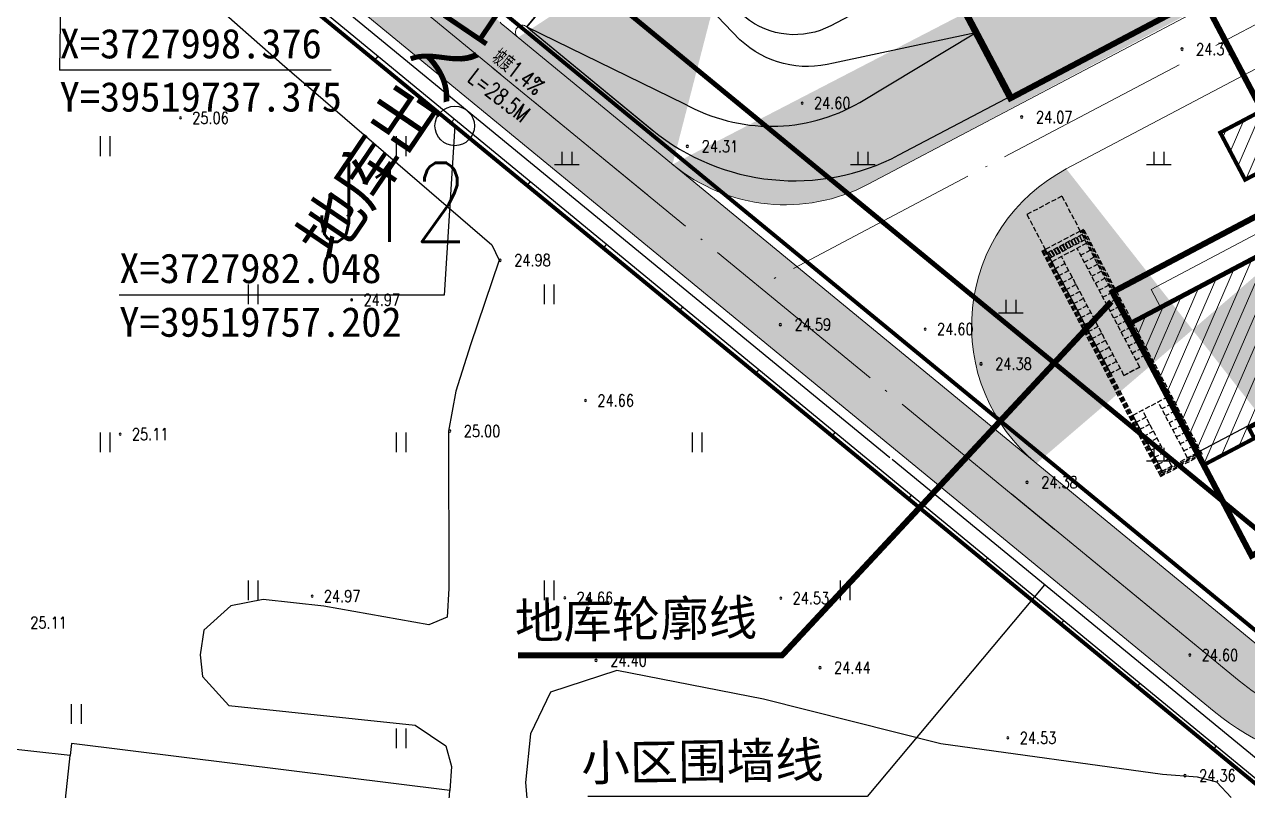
# Model space of a CAD drawing. Extents: x 39519617 to 39520126, y 3727912 to 3728254.
# Drawn here: x 39519735.4 to 39519797.4, y 3727948.4 to 3727987.2 of the extents above; entities that cross this region are included whole.
import ezdxf
from ezdxf.enums import TextEntityAlignment as Align
from ezdxf.xclip import XClip

# ---------------------------------------------------------------- set-up
doc = ezdxf.new("R2010")
doc.units = 0
doc.header["$LTSCALE"] = 1000
doc.header["$MEASUREMENT"] = 0
doc.header["$XCLIPFRAME"] = 2
for name, pattern in [('__DASH', [0.35, 0.25, -0.1]), ('ACAD_ISO04W100', [30, 24, -3, 0, -3]), ('ACAD_ISO08W100', [36, 24, -3, 6, -3]), ('DASH', [0.35, 0.25, -0.1]), ('DASHED', [0.75, 0.5, -0.25]), ('DOTE', [2.4200000000000004, 2, -0.2, 0.02, -0.2])]:
    doc.linetypes.add(name, pattern=pattern)
for name, color, linetype, lineweight in [('0-围墙', 144, 'ACAD_ISO08W100', 70), ('0-消防道路', 1, 'DASH', 20), ('302道路', 5, 'Continuous', 0), ('主体定位轮廓', 226, 'Continuous', 18), ('平面-栏杆', 163, 'Continuous', 15), ('平面-看线', 148, 'Continuous', 15)]:
    doc.layers.add(name, color=color, linetype=linetype, lineweight=lineweight)
for name, color, linetype in [('ASSIST', 7, 'Continuous'), ('DIM_COOR', 3, 'Continuous'), ('DIM_SYMB', 3, 'Continuous'), ('DOTE', 14, 'Continuous'), ('HS-A-停车位（标准）', 9, 'Continuous'), ('HS-A-地库轮廓', 5, 'Continuous'), ('PUB_TEXT', 7, 'Continuous'), ('RD-中线', 14, 'Continuous'), ('RD-侧石线', 5, 'Continuous'), ('RD-红线', 7, 'Continuous'), ('RD-绿线', 3, 'Continuous'), ('STAIR', 3, 'Continuous'), ('temp', 6, 'Continuous'), ('周边道路', 7, 'Continuous'), ('图则-建筑退让线', 1, 'DASHED'), ('环境-TEXT', 33, 'Continuous'), ('金属', 26, 'Continuous')]:
    doc.layers.add(name, color=color, linetype=linetype)
doc.styles.add('-黑体', font='', dxfattribs={"width": 0.8})
doc.styles.add('_TCH_DIM', font='SIMPLEX', dxfattribs={"bigfont": 'GBCBIG'})
doc.styles.add('HZ', font='rs.shx', dxfattribs={"width": 0.8, "bigfont": 'hztxt.shx'})
doc.styles.add('黑体', font='')
doc.styles.get('-黑体').set_extended_font_data('SimHei')
doc.styles.get('黑体').set_extended_font_data('SimHei')
doc.linetypes.add('10421', pattern='A,2,[150,AAA.SHX,S=0.5,R=0,X=0,Y=0.5],1e-11', length=2.00000000001)
doc.linetypes.add('444', pattern='A,4.5,[145,AAA.SHX,S=1,R=0,X=0,Y=1],4.5,-0.5,[146,AAA.SHX,S=1,R=0,X=0,Y=0],-0.5', length=10)
doc.linetypes.add('FENCELINE2', pattern='A,6.35,-2.54,[132,ltypeshp.shx,S=2.54,R=0,X=-2.54,Y=0],-2.54,25.4', length=36.83)

# ---------------------------------------------------------------- blocks, each defined once
blk = doc.blocks.new('wertjtjyjkyjhk')
at = {"layer": 'DIM_COOR', "color": 3}
for p, q in [((-82.88128596544266, 94.2644423530437), (-83.07330091297626, 80.75908429920673)), ((-69.31102002412081, 80.75908429920673), (-83.07330091297626, 80.75908429920673)), ((-63.05434995889664, 77.936457043048), (-63.59073473513126, 69.36854385538027)), ((-63.59073473513126, 69.36854385538027), (-80.04896258562803, 69.36854385538027))]:
    blk.add_line(p, q, dxfattribs=at)
at = {"layer": '图则-建筑退让线', "color": 10, "ltscale": 0.005, "const_width": 0.1999999999999999, "flags": 128}
blk.add_lwpolyline([(19.43882194161415, 193.2898440831341), (52.62277943640947, 215.0479787131771), (95.6516452357173, 237.928453642875), (143.6941418349743, 257.387340113055), (189.1112899407744, 270.2553613232449), (205.6731099411845, 123.6090105231851), (8.198406837880611, 19.42573262332007), (-63.05434995889664, 77.936457043048), (-82.90098946541548, 94.23394931294024), (-82.88128596544266, 94.2644423530437), (-82.6274893656373, 94.54704513307661), (-32.78882335871458, 150.0424632732756)], close=True, dxfattribs=at)
at = {"layer": '图则-建筑退让线', "color": 163, "ltscale": 0.005, "const_width": 0.2}
blk.add_lwpolyline([(8.924934037029743, 26.59286598442122), (199.2508245706558, 127.0065599116497), (184.1699164956808, 260.5404193173163), (146.2938575148582, 249.8090116726235), (99.0404100343585, 230.6697176122107), (56.70262688398361, 208.156723880209), (24.1979606449604, 186.8439885284752), (-27.2315161600709, 144.257535408251), (-72.70382408797741, 93.62406255817041), (8.924934037029743, 26.59286598768085)], dxfattribs=at)
at = {"layer": 'DIM_COOR', "color": 10, "style": '黑体'}
for s, p in [('X=3727998.376', (-83.07330091297626, 81.35908429929987)), ('Y=39519737.375', (-83.07330091297626, 78.6654134131968)), ('X=3727982.048', (-80.04896258562803, 69.97698267409578)), ('Y=39519757.202', (-80.04896258562803, 67.25799533212557))]:
    blk.add_text(s, height=1.50210970464135, dxfattribs=at).set_placement(p)
blk = doc.blocks.new('用地路网图')
at = {"layer": 'RD-中线', "color": 252, "linetype": 'ACAD_ISO04W100', "ltscale": 4, "flags": 128}
blk.add_lwpolyline([(2069.37791056931, 1829.497543207835), (2130.38396268338, 1943.023520648945, -0.2461048066375835), (2514.707300305367, 2203.186082044151), (4875.050427228212, 2469.756065326277)], format="xyb", dxfattribs=at)
at = {"layer": 'RD-侧石线', "ltscale": 2, "flags": 128}
for points in [[(2098.816822163761, 1856.816959091928), (2141.835275456309, 1936.869868421461, -0.2461048066375833), (2516.166206307709, 2190.268203220796), (2931.026640474796, 2237.121280530002)], [(2075.914196610451, 1869.124263545964), (2119.877882584929, 1948.669228217099, -0.07389911291108565), (2209.83282571286, 2069.329597745556)]]:
    blk.add_lwpolyline(points, format="xyb", dxfattribs=at)
at = {"layer": 'RD-红线', "ltscale": 2, "flags": 128}
for points in [[(2102.879506394267, 1858.039496141486), (2144.477886095643, 1935.449794830754, -0.2461048066375833), (2516.502876922488, 2187.287154261488), (2929.416053943336, 2233.920314263552)], [(2238.094204165041, 2117.450512097683), (2235.936894781888, 2098.912963926792, 0.0931260254076423), (2116.290039263666, 1950.59724646667), (2074.69165956229, 1873.186947777402)]]:
    blk.add_lwpolyline(points, format="xyb", dxfattribs=at)
at = {"layer": 'RD-绿线', "ltscale": 4, "flags": 128}
for points in [[(2251.544544585049, 2100.831632734276, 0.09964956354976938), (2123.777436077595, 1946.573704625946), (2074.75790822506, 1855.353413831443, -1), (2072.99616779387, 1856.300129558425), (2122.015695653856, 1947.520420352928, -0.09964956354979984), (2250.286319859326, 2102.386261478532, -0.09964956354979984)], [(2262.239454776049, 2087.617288405076, 0.0996495635496051), (2138.752229712903, 1938.526620944496), (2089.732701852918, 1847.306330149993, -1), (2087.970961421728, 1848.253045876976), (2136.990489281714, 1939.473336671479, -0.09964956355097578), (2260.981230050325, 2089.171917150263, -0.09964956355097578)]]:
    blk.add_lwpolyline(points, format="xyb", dxfattribs=at)
blk = doc.blocks.new('sdfgdfgdfgd')
at = {"layer": '周边道路'}
ref = blk.add_blockref('用地路网图', (39518268.28676257, 3727143.201930654), dxfattribs=at)
XClip(ref).set_block_clipping_path([(1831.3204261735082, 1551.0485816798173), (3146.308981910348, 2599.266237251926)])
blk = doc.blocks.new('refert5')
at = {"layer": 'DIM_SYMB', "linetype": '__DASH'}
h = blk.add_hatch(dxfattribs=at)
h.set_pattern_fill('ANSI31', color=252, scale=100.0000000000002, angle=45.00000000000001)
h.set_pattern_definition([(90, (1407317.595603943, -734466.8716907501), (-158.75, 1.4210854715202e-14), [])])
h.paths.add_polyline_path([(888942.9944076538, -555222.2424888611), (888942.9944839478, -554922.2424888611), (886942.9944839478, -554922.2424888611), (886942.9944152832, -555222.2424888611)])
at = {"layer": 'DIM_SYMB', "color": 252, "linetype": '__DASH'}
for p, q in [((886942.9945297241, -561822.2424888611), (886942.9945297241, -554722.2424869537)), ((888942.9945297241, -561822.2424888611), (888942.9945297241, -554722.2424888611)), ((887492.9945373535, -562222.2424964905), (887492.9945297241, -555422.2424888611)), ((888392.9945297241, -562222.2424869537), (888392.9945297241, -555422.2424888611)), ((886942.9915390015, -567422.2424945831), (886942.9945297241, -564222.2424964905)), ((887492.9915390015, -567422.2424926758), (887492.9945297241, -564222.2424945831)), ((888392.9915466309, -567422.2424964905), (888392.9945220947, -564222.2424926758)), ((888942.9915390015, -567422.2424964905), (888942.9945297241, -564222.2424964905))]:
    blk.add_line(p, q, dxfattribs=at)
for points in [[(888942.9945297241, -552722.2424907684), (886942.9945297241, -552722.2424888611)], [(886942.9945297241, -552722.2424888611), (886942.9945297241, -554722.2424869537)], [(888942.9945297241, -552722.2424907684), (888942.9945297241, -554722.2424888611)], [(886742.9945297241, -554722.2424888611), (886742.9915390015, -567622.2424945831), (889142.9915390015, -567622.2424945831), (889142.9945220947, -554722.2424869537)], [(886742.9945297241, -554722.2424888611), (886942.9945297241, -554722.2424869537)], [(886808.9945297241, -554722.2424907684), (886808.9915390015, -567556.2424964905), (889076.9915390015, -567556.2424983978), (889076.9945297241, -554722.2424888611)], [(886876.9945220947, -554722.2424888611), (886876.9915390015, -567488.2424945831), (889008.9915390015, -567488.2424945831), (889008.9945297241, -554722.2424850464)], [(886942.9945297241, -554722.2424869537), (886942.9915390015, -567422.2424945831), (888942.9915390015, -567422.2424964905), (888942.9945297241, -554722.2424888611)], [(888942.9945297241, -554722.2424888611), (886942.9945297241, -554722.2424869537)], [(888942.9945297241, -554922.2424869537), (886942.9945297241, -554922.2424907684)], [(888942.9945220947, -555222.2424888611), (886942.9945297241, -555222.2424888611)], [(888942.9945297241, -554722.2424888611), (889142.9945220947, -554722.2424869537)], [(888942.9945373535, -555422.2424888611), (886942.9945220947, -555422.2424888611)], [(887492.9945297241, -555822.2424907684), (886942.9945220947, -555822.2424888611)], [(888942.9945297241, -555822.2424888611), (888392.9945297241, -555822.2424888611)], [(887492.9945297241, -556222.2424907684), (886942.9945297241, -556222.2424869537)], [(888942.9945220947, -556222.2424888611), (888392.9945297241, -556222.2424888611)], [(887492.9945373535, -556622.2424907684), (886942.9945297241, -556622.2424869537)], [(887492.9945220947, -557022.2424850464), (886942.9945297241, -557022.2424907684)], [(888942.9945297241, -556622.2424888611), (888392.9945297241, -556622.2424888611)], [(888942.9945297241, -557022.2424869537), (888392.9945297241, -557022.2424888611)], [(887492.9945220947, -557422.2424888611), (886942.9945297241, -557422.2424907684)], [(888942.9945297241, -557422.2424869537), (888392.9945297241, -557422.2424926758)], [(887492.9945297241, -557822.2424888611), (886942.9945297241, -557822.2424888611)], [(887492.9945297241, -558222.2424888611), (886942.9945297241, -558222.2424888611)], [(888942.9945297241, -557822.2424907684), (888392.9945297241, -557822.2424907684)], [(888942.9945297241, -558222.2424888611), (888392.9945297241, -558222.2424869537)], [(887492.9945297241, -558622.2424888611), (886942.9945297241, -558622.2424888611)], [(888942.9945297241, -558622.2424888611), (888392.9945297241, -558622.2424869537)], [(887492.9945297241, -559022.2424869537), (886942.9945297241, -559022.2424888611)], [(887492.9945297241, -559422.2424907684), (886942.9945297241, -559422.2424888611)], [(888942.9945297241, -559022.2424888611), (888392.9945220947, -559022.2424869537)], [(888942.9945297241, -559422.2424888611), (888392.9945297241, -559422.2424888611)], [(887492.9945297241, -559822.2424907684), (886942.9945220947, -559822.2424888611)], [(887492.9945297241, -560222.2424907684), (886942.9945297241, -560222.2424869537)], [(888942.9945297241, -559822.2424888611), (888392.9945297241, -559822.2424888611)], [(888942.9945220947, -560222.2424869537), (888392.9945297241, -560222.2424888611)], [(887492.9945373535, -560622.2424888611), (886942.9945297241, -560622.2424869537)], [(888942.9945220947, -560622.2424869537), (888392.9945297241, -560622.2424888611)], [(887492.9945220947, -561022.2424888611), (886942.9945297241, -561022.2424907684)], [(887492.9945220947, -561422.2424888611), (886942.9945297241, -561422.2424888611)], [(888942.9945297241, -561022.2424869537), (888392.9945297241, -561022.2424888611)], [(888942.9945297241, -561422.2424907684), (888392.9945297241, -561422.2424907684)], [(887492.9945297241, -561822.2424888611), (886942.9945297241, -561822.2424888611)], [(888942.9945297241, -561822.2424888611), (888392.9945297241, -561822.2424907684)], [(887492.9728240967, -562222.2424926758), (888392.9728240967, -562222.2351932526)], [(888392.9945297241, -562222.2424869537), (887492.9945297241, -562222.2424869537)], [(888942.9945297241, -564222.2424964905), (886942.9945297241, -564222.2424964905)], [(887492.9945220947, -564622.2424945831), (886942.9945373535, -564622.2424964905)], [(887492.9945297241, -565022.2424983978), (886942.9945297241, -565022.2424945831)], [(888942.9945297241, -564622.2424964905), (888392.9945220947, -564622.2424926758)], [(888942.9945297241, -565022.2424964905), (888392.9945297241, -565022.2424964905)], [(887492.9945297241, -565422.2424964905), (886942.9945220947, -565422.2424945831)], [(888942.9945373535, -565422.2424983978), (888392.9945297241, -565422.2424964905)], [(887492.9945297241, -565822.2424964905), (886942.9945297241, -565822.2424945831)], [(887492.9945373535, -566222.2424964905), (886942.9945297241, -566222.2424926758)], [(888942.9945220947, -565822.2424945831), (888392.9945297241, -565822.2424964905)], [(888942.9945220947, -566222.2424945831), (888392.9945297241, -566222.2424964905)], [(887492.9945297241, -566622.2424964905), (886942.9945297241, -566622.2424964905)], [(887492.9945220947, -567022.2424964905), (886942.9945297241, -567022.2424964905)], [(888942.9945297241, -566622.2424945831), (888392.9945297241, -566622.2424945831)], [(888942.9945297241, -567022.2424926758), (888392.9945297241, -567022.2424983978)], [(887492.9915390015, -567422.2424926758), (886942.9915390015, -567422.2424945831)], [(887492.9945297241, -567422.2424964905), (886942.9945297241, -567422.2424964905)], [(888942.9915390015, -567422.2424964905), (888392.9915466309, -567422.2424964905)], [(888942.9945297241, -567422.2424964905), (888392.9945297241, -567422.2424964905)]]:
    blk.add_lwpolyline(points, dxfattribs=at)
blk = doc.blocks.new('podao789')
at = {"layer": 'STAIR', "color": 4}
for points in [[(444092.2291107178, 700053.3951225281), (444092.2024765015, 700053.3839263916), (447279.7072372437, 692467.9929981232, 0.3019514201574763), (457743.395980835, 685515.0053577423), (464242.3959884644, 685515.0053596497), (464242.3959884644, 692915.005355835), (457743.3959884644, 692915.0053596497, -0.3019514201574783), (454101.8479156494, 695334.7675743103), (450914.3431549072, 702920.1585025787)], [(464057.2872695923, 689179.5945625305), (456973.8819503784, 691178.9018287659, -0.2605623623901528), (453339.2677383423, 694435.1797218323), (450915.3315887451, 702920.3423843384)], [(444092.0722198486, 700053.097738266), (449335.8503112793, 692880.1430473328, 0.2642214804996784), (457230.0466918945, 688789.1815681458), (464057.2872695923, 689179.5945625305)]]:
    blk.add_lwpolyline(points, format="xyb", dxfattribs=at)
blk.add_lwpolyline([(444092.6613845825, 700052.2918167114), (450915.3315887451, 702920.342382431)], dxfattribs=at)
blk = doc.blocks.new('dfdgsdgdadg')
at = {"layer": 'HS-A-地库轮廓', "linetype": 'DASH', "ltscale": 0.01, "const_width": 299.9999999999993}
for points in [[(1401267.970939636, -828349.2163448334), (1401267.970970154, -835949.2163314819), (1412267.972923279, -835949.2163448334), (1412267.970779419, -847046.218296051), (1401267.970932007, -847046.2182807922), (1401267.970932007, -862146.2233486176), (1410380.603691101, -862146.2233467102), (1410380.603683472, -889794.842300415), (1419380.60370636, -889794.8423042297), (1419380.60370636, -894094.8483333588), (1435316.768249512, -894094.8483295441), (1435316.7682724, -891994.8424034119), (1435466.771133423, -891994.8423938751), (1435466.77116394, -889794.8174858093), (1455566.77053833, -889794.8174819946), (1455566.77053833, -890294.5780906677), (1457266.740447998, -890294.5712718964), (1457266.740447998, -891994.9054088593), (1457416.738868713, -891994.9053993225), (1457416.738891602, -894094.6814155579), (1465066.732093811, -894094.6814136505)], [(1400992.973434448, -847446.2232646942), (1377878.905860901, -855505.281955719), (1366043.61353302, -849261.2439651489)]]:
    blk.add_lwpolyline(points, dxfattribs=at)
blk.add_blockref('refert5', (512324.9789047241, -288823.9807624817))
blk = doc.blocks.new('sdefsdf87dfg54f')
at = {"color": 250, "ltscale": 3}
for p, q in [((520393.6660008505, 3727988.075800051), (520373.8194057494, 3728004.373261831)), ((520464.9185981527, 3727929.565185111), (520393.6660008505, 3727988.075800051))]:
    blk.add_line(p, q, dxfattribs=at)
at = {"color": 250, "linetype": 'Continuous'}
for p, q in [((520374.1872643009, 3728004.136534829), (520464.7224872261, 3727929.616479125)), ((520374.346142374, 3728004.329557518), (520464.7528778687, 3727929.915260547)), ((520389.6290794462, 3727991.426289161), (520389.7879575193, 3727991.619311851)), ((520393.4895332381, 3727988.248727744), (520393.6484113038, 3727988.441750433)), ((520397.3499870226, 3727985.071166327), (520397.5088650957, 3727985.264189017)), ((520401.210440807, 3727981.89360491), (520401.3693188801, 3727982.086627599)), ((520405.070894599, 3727978.716043493), (520405.2297726646, 3727978.909066183)), ((520408.9313483834, 3727975.538482076), (520409.0902264565, 3727975.731504766)), ((520412.7918021679, 3727972.360920659), (520412.950680241, 3727972.553943349)), ((520416.6522559598, 3727969.183359243), (520416.8111340255, 3727969.376381932)), ((520420.5127097443, 3727966.005797826), (520420.6715878174, 3727966.198820515)), ((520424.3731635287, 3727962.828236409), (520424.5320416018, 3727963.021259098)), ((520374.1886033267, 3727956.184453325), (520345.2538094372, 3727959.360331675)), ((520428.2336173207, 3727959.650674992), (520428.3924953863, 3727959.843697681)), ((520373.3967011049, 3727948.969590261), (520374.1886033267, 3727956.184453325)), ((520432.0940711051, 3727956.473113575), (520432.2529491782, 3727956.666136264))]:
    blk.add_line(p, q, dxfattribs=at)
at = {"color": 250, "linetype": '10421'}
for p, q in [((520372.0034457594, 3728002.6026886), (520384.929066956, 3727991.206242011)), ((520384.929066956, 3727991.206242011), (520395.5478955731, 3727982.060357177)), ((520395.5478955731, 3727982.060357177), (520395.913148351, 3727981.275832238)), ((520395.913148351, 3727981.275832238), (520394.4680786282, 3727976.991661468)), ((520394.4680786282, 3727976.991661468), (520393.7215309739, 3727974.635242031)), ((520393.7215309739, 3727974.635242031), (520393.3551483527, 3727972.622832238)), ((520393.3551483527, 3727972.622832238), (520393.3685281798, 3727964.649012513)), ((520393.3685281798, 3727964.649012513), (520393.2899442166, 3727963.195888761)), ((520382.3195986152, 3727963.765721728), (520380.9480152205, 3727962.529939956)), ((520383.9616398588, 3727964.093976462), (520382.3195986152, 3727963.765721728)), ((520387.0367758647, 3727963.756605085), (520383.9616398588, 3727964.093976462)), ((520392.3469402269, 3727962.803150764), (520387.0367758647, 3727963.756605085)), ((520393.2899442166, 3727963.195888761), (520392.3469402269, 3727962.803150764)), ((520380.9480152205, 3727962.529939956), (520380.7741532847, 3727961.294156048)), ((520380.7741532847, 3727961.294156048), (520380.8900612444, 3727960.193538242)), ((520401.877280958, 3727960.495270801), (520398.5144439191, 3727959.391569723)), ((520409.3056438118, 3727959.040391736), (520401.877280958, 3727960.495270801)), ((520380.8900612444, 3727960.193538242), (520382.2230098471, 3727958.726044984)), ((520398.5144439191, 3727959.391569723), (520397.510611102, 3727957.284503162)), ((520382.2230098471, 3727958.726044984), (520391.667740047, 3727957.719931681)), ((520418.2899446264, 3727956.782821102), (520409.3056438118, 3727959.040391736)), ((520391.667740047, 3727957.719931681), (520393.2125139013, 3727956.66997258)), ((520397.510611102, 3727957.284503162), (520397.2596528977, 3727954.826259976)), ((520429.5328692794, 3727955.227606441), (520418.2899446264, 3727956.782821102)), ((520393.2125139013, 3727956.66997258), (520393.5029659718, 3727955.636372576)), ((520393.5029659718, 3727955.636372576), (520393.4108261392, 3727954.421726539)), ((520431.3015553206, 3727955.088750396), (520429.5328692794, 3727955.227606441)), ((520432.2886343524, 3727954.842095632), (520431.3015553206, 3727955.088750396)), ((520397.2596528977, 3727954.826259976), (520397.4604194611, 3727952.36801679)), ((520433.0042660758, 3727954.052800112), (520432.2886343524, 3727954.842095632))]:
    blk.add_line(p, q, dxfattribs=at)
at = {"color": 250}
for p, q in [((520375.7110629156, 3727986.550666512), (520375.7110629156, 3727987.550666512)), ((520376.2110629156, 3727986.550666512), (520376.2110629156, 3727987.550666512)), ((520390.7110629156, 3727986.550666512), (520390.7110629156, 3727987.550666512)), ((520391.2110629156, 3727986.550666512), (520391.2110629156, 3727987.550666512)), ((520399.096142374, 3727986.767307894), (520399.096142374, 3727986.117307894)), ((520399.596142374, 3727986.767307894), (520399.596142374, 3727986.117307894)), ((520414.096142374, 3727986.767307894), (520414.096142374, 3727986.117307894)), ((520414.596142374, 3727986.767307894), (520414.596142374, 3727986.117307894)), ((520429.096142374, 3727986.767307894), (520429.096142374, 3727986.117307894)), ((520429.596142374, 3727986.767307894), (520429.596142374, 3727986.117307894)), ((520398.721142374, 3727986.117307894), (520399.971142374, 3727986.117307894)), ((520413.721142374, 3727986.117307894), (520414.971142374, 3727986.117307894)), ((520428.721142374, 3727986.117307894), (520429.971142374, 3727986.117307894)), ((520383.2110629156, 3727979.050666512), (520383.2110629156, 3727980.050666512)), ((520383.7110629156, 3727979.050666512), (520383.7110629156, 3727980.050666512)), ((520398.2110629156, 3727979.050666512), (520398.2110629156, 3727980.050666512)), ((520398.7110629156, 3727979.050666512), (520398.7110629156, 3727980.050666512)), ((520421.596142374, 3727979.267307894), (520421.596142374, 3727978.617307894)), ((520422.096142374, 3727979.267307894), (520422.096142374, 3727978.617307894)), ((520421.221142374, 3727978.617307894), (520422.471142374, 3727978.617307894)), ((520375.7110629156, 3727971.550666512), (520375.7110629156, 3727972.550666512)), ((520376.2110629156, 3727971.550666512), (520376.2110629156, 3727972.550666512)), ((520390.7110629156, 3727971.550666512), (520390.7110629156, 3727972.550666512)), ((520391.2110629156, 3727971.550666512), (520391.2110629156, 3727972.550666512)), ((520405.7110629156, 3727971.550666512), (520405.7110629156, 3727972.550666512)), ((520406.2110629156, 3727971.550666512), (520406.2110629156, 3727972.550666512)), ((520429.096142374, 3727971.767307894), (520429.096142374, 3727971.117307894)), ((520429.596142374, 3727971.767307894), (520429.596142374, 3727971.117307894)), ((520428.721142374, 3727971.117307894), (520429.971142374, 3727971.117307894)), ((520383.2110629156, 3727964.050666512), (520383.2110629156, 3727965.050666512)), ((520383.7110629156, 3727964.050666512), (520383.7110629156, 3727965.050666512)), ((520398.2110629156, 3727964.050666512), (520398.2110629156, 3727965.050666512)), ((520398.7110629156, 3727964.050666512), (520398.7110629156, 3727965.050666512)), ((520413.2110629156, 3727964.050666512), (520413.2110629156, 3727965.050666512)), ((520413.7110629156, 3727964.050666512), (520413.7110629156, 3727965.050666512)), ((520374.2527048215, 3727957.795195631), (520374.2527048215, 3727958.795195631)), ((520374.7527048215, 3727957.795195631), (520374.7527048215, 3727958.795195631)), ((520390.7110629156, 3727956.550666512), (520390.7110629156, 3727957.550666512)), ((520391.2110629156, 3727956.550666512), (520391.2110629156, 3727957.550666512))]:
    blk.add_line(p, q, dxfattribs=at)
at = {"color": 250, "linetype": '444'}
for p, q in [((520374.2554499954, 3727956.79753089), (520374.1886033267, 3727956.184453325)), ((520393.4108261392, 3727954.421726539), (520374.2554499954, 3727956.79753089)), ((520393.3027739748, 3727952.685573959), (520393.4108261392, 3727954.421726539))]:
    blk.add_line(p, q, dxfattribs=at)
at = {"color": 250, "linetype": 'Continuous'}
blk.add_circle((520393.6660008505, 3727988.075800051), 1, dxfattribs=at)
for centre, radius, start, end in [((520430.5131483525, 3727991.966832238), 0.05999999999767169, 0, 180), ((520430.5131483525, 3727991.966832238), 0.05999999999767169, 180, 0), ((520411.2705762908, 3727989.235327973), 0.04999999998835847, 0, 180), ((520411.2705762908, 3727989.235327973), 0.04999999998835847, 180, 0), ((520379.7661483511, 3727988.482832238), 0.04999999998835847, 0, 180), ((520379.7661483511, 3727988.482832238), 0.04999999998835847, 180, 0), ((520422.3997124434, 3727988.524723428), 0.05999999999767169, 0, 180), ((520422.3997124434, 3727988.524723428), 0.05999999999767169, 180, 0), ((520405.4601483569, 3727987.042832238), 0.05999999999767169, 0, 180), ((520405.4601483569, 3727987.042832238), 0.05999999999767169, 180, 0), ((520395.9631483555, 3727981.275832238), 0.05999999999767169, 0, 180), ((520395.9631483555, 3727981.275832238), 0.05999999999767169, 180, 0), ((520388.4451483563, 3727979.267832238), 0.04999999998835847, 0, 180), ((520388.4451483563, 3727979.267832238), 0.04999999998835847, 180, 0), ((520410.1691483557, 3727978.014832238), 0.05999999999767169, 0, 180), ((520410.1691483557, 3727978.014832238), 0.05999999999767169, 180, 0), ((520417.506393455, 3727977.789514409), 0.04999999998835847, 0, 180), ((520417.506393455, 3727977.789514409), 0.04999999998835847, 180, 0), ((520420.3338883221, 3727976.026607798), 0.05999999999767169, 0, 180), ((520420.3338883221, 3727976.026607798), 0.05999999999767169, 180, 0), ((520400.297344774, 3727974.167984522), 0.04999999998835847, 0, 180), ((520400.297344774, 3727974.167984522), 0.04999999998835847, 180, 0), ((520376.7101483569, 3727972.462832238), 0.04999999998835847, 0, 180), ((520376.7101483569, 3727972.462832238), 0.04999999998835847, 180, 0), ((520393.4051483572, 3727972.622832238), 0.05999999999767169, 0, 180), ((520393.4051483572, 3727972.622832238), 0.05999999999767169, 180, 0), ((520422.6661483571, 3727970.023832238), 0.05999999999767169, 0, 180), ((520422.6661483571, 3727970.023832238), 0.05999999999767169, 180, 0), ((520386.4367758632, 3727964.256605085), 0.04999999998835847, 0, 180), ((520386.4367758632, 3727964.256605085), 0.04999999998835847, 180, 0), ((520399.2451483533, 3727964.168832238), 0.04999999998835847, 0, 180), ((520410.1872555241, 3727964.156755826), 0.04999999998835847, 0, 180), ((520399.2451483533, 3727964.168832238), 0.04999999998835847, 180, 0), ((520410.1872555241, 3727964.156755826), 0.04999999998835847, 180, 0), ((520430.9130776525, 3727961.276535261), 0.04999999998835847, 0, 180), ((520430.9130776525, 3727961.276535261), 0.04999999998835847, 180, 0), ((520400.8291483521, 3727961.002832238), 0.05999999999767169, 0, 180), ((520400.8291483521, 3727961.002832238), 0.05999999999767169, 180, 0), ((520412.1681483537, 3727960.635832238), 0.05999999999767169, 0, 180), ((520412.1681483537, 3727960.635832238), 0.05999999999767169, 180, 0), ((520421.6981483549, 3727957.083832238), 0.04999999998835847, 0, 180), ((520421.6981483549, 3727957.083832238), 0.04999999998835847, 180, 0), ((520430.6671483517, 3727955.171832238), 0.05999999999767169, 0, 180), ((520430.6671483517, 3727955.171832238), 0.05999999999767169, 180, 0)]:
    blk.add_arc(centre, radius, start, end, dxfattribs=at)
at = {"color": 250}
blk.add_point((520393.6660008505, 3727988.075800051), dxfattribs=at)
at = {"color": 250, "linetype": 'Continuous', "style": 'HZ', "width": 0.8}
for s, p in [('24.31', (520431.2331483513, 3727991.966832238)), ('24.60', (520411.8705762923, 3727989.235327973)), ('25.06', (520380.3661483526, 3727988.482832238)), ('24.07', (520423.1197124496, 3727988.524723428)), ('24.31', (520406.1801483557, 3727987.042832238)), ('24.98', (520396.6831483543, 3727981.275832238)), ('24.97', (520389.0451483503, 3727979.267832238)), ('24.59', (520410.8891483545, 3727978.014832238)), ('24.60', (520418.106393449, 3727977.789514409)), ('24.38', (520421.0538883284, 3727976.026607798)), ('24.66', (520400.8973447755, 3727974.167984522)), ('25.00', (520394.125148356, 3727972.622832238)), ('25.11', (520377.3101483509, 3727972.462832238)), ('24.38', (520423.3861483559, 3727970.023832238)), ('24.97', (520387.0367758647, 3727964.256605085)), ('24.66', (520399.8451483548, 3727964.168832238)), ('24.53', (520410.7872555256, 3727964.156755826)), ('25.11', (520372.1618980616, 3727962.917150876)), ('24.40', (520401.549148351, 3727961.002832238)), ('24.60', (520431.5130776539, 3727961.276535261)), ('24.44', (520412.8881483525, 3727960.635832238)), ('24.53', (520422.2981483564, 3727957.083832238)), ('24.36', (520431.3871483505, 3727955.171832238))]:
    blk.add_text(s, height=0.6, dxfattribs=at).set_placement(p, align=Align.MIDDLE_LEFT)
blk.add_text('J12', height=4, dxfattribs=at).set_placement((520390.4928964972, 3727984.211681941), align=Align.MIDDLE)
blk = doc.blocks.new('A$C787F6C08')
h = blk.add_hatch()
h.set_pattern_fill('ANSI32', color=246, scale=12, angle=135)
h.set_pattern_definition([(180, (0, 0), (-3.552713678800501e-15, -57.15000000000001), []), (180, (-19.05000822845492, 19.05000822845492), (-3.552713678800501e-15, -57.15000000000001), [])])
h.paths.add_polyline_path([(49.99999999988358, -1649.893516002252), (250, -1649.893516002252), (250, -50), (50, -50)])
at = {"color": 246}
for points in [[(0, 0), (300, 0), (300, -1699.893516002252), (0, -1699.893516002252)], [(50, -50), (250, -50), (250, -1649.893516002252), (50, -1649.893516002252)]]:
    blk.add_lwpolyline(points, close=True, dxfattribs=at)
blk = doc.blocks.new('FSDFSRFESF')
at = {"layer": '主体定位轮廓'}
h = blk.add_hatch(dxfattribs=at)
h.set_pattern_fill('ANSI31', color=256, scale=400, angle=-6.260759848623182, style=0)
h.set_pattern_definition([(38.73924015137682, (-80592.83924867306, -7.018097676336765e-06), (-397.3683968469137, 495.3012792102537), [])])
h.paths.add_polyline_path([(431993.5529036926, 628870.6081092817), (448193.5528950912, 628870.6081095528), (448193.5529146944, 630670.6081170397), (450293.5537817262, 630670.610894186), (450293.5494656177, 632570.6060723553), (449993.5511367205, 632570.6060722165), (449993.549982301, 635270.6068091979), (456593.5522566015, 635270.6068122521), (456593.5508443583, 632570.6067600359), (454893.5518939293, 632570.6076492255), (454893.5518926401, 630670.608120048), (456993.552906353, 630670.6069227338), (456993.5529096462, 628870.6081124216), (465193.5529085869, 628870.6081122701), (465193.5529078816, 620770.6081123077), (462293.5528723178, 620770.6081216459), (462293.5529093246, 621370.6075037331), (455893.5529091228, 621370.6081200358), (455893.5412314096, 620170.6000579463), (455143.5532043478, 620170.6000579463), (455143.5529090546, 619570.6081129544), (450043.5529031431, 619570.6075985527), (450043.5529031432, 620170.6000570576), (449293.5645784768, 620170.6000570577), (449293.5528986469, 621370.6081200358), (442893.5528984418, 621370.6081201548), (442893.5528985917, 620770.6081105545), (437293.5529001922, 620770.6081140828), (437293.5529003422, 621370.6081201548), (430893.552900137, 621370.6081200358), (430893.5412203071, 620170.6000570577), (430143.5528956408, 620170.6000570576), (430143.5528956408, 619570.6075985527), (425043.5528897294, 619570.6081129544), (425043.5525944361, 620170.6000579463), (424293.5645673743, 620170.6000579463), (424293.5528896612, 621370.6081200358), (417893.5528894594, 621370.6075037331), (417893.5529264661, 620770.6081216459), (414993.5528909024, 620770.6081123077), (414993.552890197, 628870.6081122701), (423193.5528891377, 628870.6081124216), (423193.5528924309, 630670.6069227338), (425293.5539061438, 630670.608120048), (425293.5539048546, 632570.6076492255), (423593.5549544257, 632570.6067600359), (423593.5535421824, 635270.6068122521), (430193.555816483, 635270.6068091979), (430193.5546620635, 632570.6060722165), (429893.5563331662, 632570.6060723553), (429893.5520170577, 630670.610894186), (431993.5528840895, 630670.6081170397)])
at = {"layer": 'DOTE'}
blk.add_lwpolyline([(415093.5528893771, 628770.6081192901), (465093.5529074317, 628770.6081190549), (465093.5529074317, 621470.6075008863), (415093.5528893771, 621470.6075011215)], close=True, dxfattribs=at)
at = {"layer": 'STAIR'}
for p, q in [((430193.5552778596, 634010.853666837), (434913.2994060131, 634010.8536668128)), ((449993.5505209243, 634010.853666837), (445273.8063927708, 634010.8536668128))]:
    blk.add_line(p, q, dxfattribs=at)
for points in [[(434913.2994060143, 634270.8536668352), (436413.2994060143, 634270.8536668352), (436413.2994060143, 632570.8536668068), (434913.2994060143, 632570.8536668068)], [(445273.8063927696, 634270.8536668352), (443773.8063927696, 634270.8536668352), (443773.8063927696, 632570.8536668068), (445273.8063927696, 632570.8536668068)]]:
    blk.add_lwpolyline(points, close=True, dxfattribs=at)
at = {"layer": '主体定位轮廓', "const_width": 200}
for points in [[(431993.5529036926, 628870.6081162998), (448193.5528950913, 628870.6081165709), (448193.5529146944, 630670.6081240578), (450293.5537817262, 630670.610901204), (450293.5494656177, 632570.6060793734), (449993.5511367204, 632570.6060792346), (449993.549982301, 635270.606816216), (456593.5522566015, 635270.6068192702), (456593.5508443583, 632570.606767054), (454893.5518939293, 632570.6076562436), (454893.5518926401, 630670.608127066), (456993.552906353, 630670.6069297519), (456993.5529096462, 628870.6081194397), (465193.5529085869, 628870.6081192882), (465193.5529078816, 620770.6081193258), (462293.5528723178, 620770.608128664), (462293.5529093246, 621370.6075107512), (455893.5529091228, 621370.608127054), (455893.5412314096, 620170.6000649644), (455143.5532043478, 620170.6000649644), (455143.5529090545, 619570.6081199725), (450043.5529031431, 619570.6076055708), (450043.5529031432, 620170.6000640757), (449293.5645784768, 620170.6000640758), (449293.5528986469, 621370.608127054), (442893.5528984418, 621370.6081271729), (442893.5528985917, 620770.6081175726), (437293.5529001922, 620770.6081211009), (437293.5529003422, 621370.6081271729), (430893.552900137, 621370.608127054), (430893.5412203071, 620170.6000640758), (430143.5528956408, 620170.6000640757), (430143.5528956408, 619570.6076055708), (425043.5528897294, 619570.6081199725), (425043.5525944361, 620170.6000649644), (424293.5645673743, 620170.6000649644), (424293.5528896612, 621370.608127054), (417893.5528894594, 621370.6075107512), (417893.5529264661, 620770.608128664), (414993.5528909024, 620770.6081193258), (414993.552890197, 628870.6081192882), (423193.5528891377, 628870.6081194397), (423193.5528924309, 630670.6069297519), (425293.5539061438, 630670.608127066), (425293.5539048546, 632570.6076562436), (423593.5549544257, 632570.606767054), (423593.5535421824, 635270.6068192702), (430193.555816483, 635270.606816216), (430193.5546620635, 632570.6060792346), (429893.5563331662, 632570.6060793734), (429893.5520170577, 630670.610901204), (431993.5528840895, 630670.6081240578)], [(425293.5539041956, 632320.6070808669), (429893.5557644684, 632320.6242647171), (429893.5520162291, 630670.610901204), (431993.5528832609, 630670.6081240578), (431993.552902864, 628870.6081162998), (448193.5528942627, 628870.6081165709), (448193.5529138657, 630670.6081240578), (450293.5537808976, 630670.610901204), (450293.5500326583, 632320.6242647171), (454893.551892931, 632320.6070808669), (454893.5518918115, 630670.608127066), (456993.5529055244, 630670.6069297519), (456993.5529088176, 628870.6081194397), (465193.5529077583, 628870.6081192882), (465193.5529070529, 620770.6081193258), (462293.5528714892, 620770.608128664), (462293.5529084959, 621370.6075107512), (455893.5529082941, 621370.608127054), (455893.541230581, 620170.6000649644), (455143.5532035192, 620170.6000649644), (455143.5529082259, 619570.6081199725), (450043.5529023145, 619570.6076055708), (450043.5529023145, 620170.6000640757), (449293.5645776482, 620170.6000640758), (449293.5528978183, 621370.608127054), (442893.5528976131, 621370.6081271729), (442893.5528977631, 620770.6081175726), (437293.5528993636, 620770.6081211009), (437293.5528995135, 621370.6081271729), (430893.5528993084, 621370.608127054), (430893.5412194785, 620170.6000640758), (430143.5528948122, 620170.6000640757), (430143.5528948122, 619570.6076055708), (425043.5528889008, 619570.6081199725), (425043.5525936075, 620170.6000649644), (424293.5645665457, 620170.6000649644), (424293.5528888325, 621370.608127054), (417893.5528886308, 621370.6075107512), (417893.5529256375, 620770.608128664), (414993.5528900737, 620770.6081193258), (414993.5528893684, 628870.6081192882), (423193.5528883091, 628870.6081194397), (423193.5528916023, 630670.6069297519), (425293.5539053152, 630670.608127066)]]:
    blk.add_lwpolyline(points, close=True, dxfattribs=at)
at = {"layer": '主体定位轮廓', "color": 251, "true_color": 0x636466}
blk.add_lwpolyline([(425293.5539041956, 632320.6070808669), (429893.5557644684, 632320.6242647171), (429893.5520162291, 630670.610901204), (431993.5528832609, 630670.6081240578), (431993.552902864, 628870.6081162998), (448193.5528942627, 628870.6081165709), (448193.5529138657, 630670.6081240578), (450293.5537808976, 630670.610901204), (450293.5500326583, 632320.6242647171), (454893.551892931, 632320.6070808669), (454893.5518918115, 630670.608127066), (456993.5529055244, 630670.6069297519), (456993.5529088176, 628870.6081194397), (465193.5529077583, 628870.6081192882), (465193.5529070529, 620770.6081193258), (462293.5528714892, 620770.608128664), (462293.5529084959, 621370.6075107512), (455893.5529082941, 621370.608127054), (455893.541230581, 620170.6000649644), (455143.5532035192, 620170.6000649644), (455143.5529082259, 619570.6081199725), (450043.5529023145, 619570.6076055708), (450043.5529023145, 620170.6000640757), (449293.5645776482, 620170.6000640758), (449293.5528978183, 621370.608127054), (442893.5528976131, 621370.6081271729), (442893.5528977631, 620770.6081175726), (437293.5528993636, 620770.6081211009), (437293.5528995135, 621370.6081271729), (430893.5528993084, 621370.608127054), (430893.5412194785, 620170.6000640758), (430143.5528948122, 620170.6000640757), (430143.5528948122, 619570.6076055708), (425043.5528889008, 619570.6081199725), (425043.5525936075, 620170.6000649644), (424293.5645665457, 620170.6000649644), (424293.5528888325, 621370.608127054), (417893.5528886308, 621370.6075107512), (417893.5529256375, 620770.608128664), (414993.5528900737, 620770.6081193258), (414993.5528893684, 628870.6081192882), (423193.5528883091, 628870.6081194397), (423193.5528916023, 630670.6069297519), (425293.5539053152, 630670.608127066)], close=True, dxfattribs=at)
at = {"layer": '主体定位轮廓', "color": 5}
for points in [[(416793.5528925844, 629870.6081193736), (423193.5528891377, 629870.6081193736), (423193.5528891377, 628870.6081194397), (416793.5528925844, 628870.6081194397)], [(438393.5528911287, 629870.6081193736), (431993.5528945753, 629870.6081193736), (431993.5528945753, 628870.6081194397), (438393.5528911287, 628870.6081194397)], [(441793.5529076552, 629870.6081193736), (448193.5529042086, 629870.6081193736), (448193.5529042086, 628870.6081194397), (441793.5529076552, 628870.6081194397)], [(463393.5529061996, 629870.6081193736), (456993.5529096462, 629870.6081193736), (456993.5529096462, 628870.6081194397), (463393.5529061996, 628870.6081194397)], [(418493.5528902853, 621370.6075107496), (418493.5528741823, 619570.6081210803), (423743.5528897241, 619570.6081192129), (423743.5528897734, 620170.6081193282), (424293.5645672439, 620170.613471691), (424293.5645672662, 621370.6081270528)], [(436693.5528934278, 621370.6075107496), (436693.5529095307, 619570.6081210803), (431443.5528939889, 619570.6081192129), (431443.5528939397, 620170.6081193282), (430893.5412164692, 620170.613471691), (430893.5412164468, 621370.6081270528)], [(443493.5529053562, 621370.6075107496), (443493.5528892532, 619570.6081210803), (448743.552904795, 619570.6081192129), (448743.5529048443, 620170.6081193282), (449293.5645823147, 620170.613471691), (449293.5645823371, 621370.6081270528)], [(461693.5529084987, 621370.6075107496), (461693.5529246016, 619570.6081210803), (456443.5529090598, 619570.6081192129), (456443.5529090106, 620170.6081193282), (455893.5412315401, 620170.613471691), (455893.5412315177, 621370.6081270528)]]:
    blk.add_lwpolyline(points, close=True, dxfattribs=at)
at = {"layer": '平面-栏杆'}
for p, q in [((434913.2994060142, 634140.8536668825), (430193.5553334428, 634140.8536668894)), ((434913.2994060144, 634200.8536668825), (430193.5553590965, 634200.8536668897)), ((445273.8063927695, 634200.8536668825), (449993.5504396874, 634200.8536668897)), ((445273.8063927697, 634140.8536668825), (449993.5504653412, 634140.8536668894)), ((434913.2994060144, 632700.8536668508), (430193.5547177526, 632700.8536669333)), ((434913.2994060142, 632640.8536668508), (430193.5546920988, 632640.8536669334)), ((445273.8063927695, 632700.8536668508), (449993.5510810314, 632700.8536669333)), ((445273.8063927697, 632640.8536668508), (449993.5511066851, 632640.8536669334))]:
    blk.add_line(p, q, dxfattribs=at)
at = {"layer": '平面-看线'}
for p, q in [((434913.2994060131, 634070.8536668352), (430193.5553035134, 634070.8536668355)), ((434913.2994060143, 634270.8536668352), (430193.5553890259, 634270.8536668352)), ((445273.8063927696, 634270.8536668352), (449993.5504097581, 634270.8536668352)), ((445273.8063927708, 634070.8536668352), (449993.5504952706, 634070.8536668355)), ((434913.2994060143, 632770.8536668036), (430193.5547476819, 632770.8536668957)), ((445273.8063927696, 632770.8536668036), (449993.551051102, 632770.8536668957)), ((434913.2994060131, 632570.8536668036), (430193.5546621694, 632570.853666901)), ((445273.8063927708, 632570.8536668036), (449993.5511366145, 632570.853666901))]:
    blk.add_line(p, q, dxfattribs=at)
blk.add_blockref('A$C787F6C08', (436413.2994060143, 634270.8536668352))
at = {"xscale": -1}
blk.add_blockref('A$C787F6C08', (443773.8063927696, 634270.8536668352), dxfattribs=at)

msp = doc.modelspace()

# ---------------------------------------------------------------- hatches: boundary and pattern name
at = {"layer": '0-消防道路'}
h = msp.add_hatch(dxfattribs=at)
h.set_pattern_fill('碎沙', color=18, scale=0.7, angle=-0.002501399435103358)
h.set_pattern_definition([(37.49749860050145, (39519705.77064402, 3727911.96227404), (-0.05592631208246285, 1.712948773896889), [0, -1.35128, 0, -1.5113, 0, -1.444625]), (7.4974986005014, (39519705.77064402, 3727911.96227404), (1.573441021649287, 2.508819161631473), [0, -0.72898, 0, -1.21793, 0, -0.4667249999999999]), (327.4974986005014, (39519704.67717402, 3727911.962321778), (2.768473512811166, 0.004909281312153268), [0, -0.4445, 0, -1.6002, 0, -2.08915]), (317.4974986005014, (39519704.67717402, 3727911.962321778), (2.672481645108078, 0.7801359578563366), [0, -0.22225, 0, -1.04902, 0, -1.20015])])
edge = h.paths.add_edge_path()
edge.add_line((39520038.81489775, 3728109.652203336), (39520041.17186848, 3728088.784890737))
edge.add_arc((39520038.19082087, 3728088.448208139), 3, 6.44373905982185, 96.44375991106077)
edge.add_line((39520037.85413718, 3728091.429255622), (39520022.81045352, 3728089.73020084))
edge.add_arc((39520023.8205046, 3728080.787058391), 9, 96.44375991106077, 207.8153875920812)
edge.add_line((39520015.8604034, 3728076.587440677), (39520016.82698449, 3728074.755349331))
edge.add_arc((39520005.32906055, 3728068.689234842), 13, -62.184864157676884, 27.815387686478516, ccw=False)
edge.add_line((39520011.39512452, 3728057.191284248), (39519960.50233074, 3728030.341373883))
edge.add_arc((39519964.7019135, 3728022.38125424), 9, 117.815135842323, 129.8151358970761)
edge.add_line((39519958.93909977, 3728029.294283828), (39519945.93750054, 3728018.45593959))
edge.add_arc((39519937.61343628, 3728028.441426768), 13, 297.81513584232306, 309.815135897076, ccw=False)
edge.add_line((39519943.67950026, 3728016.943476173), (39519886.77658365, 3727986.922758176))
edge.add_arc((39519880.71051969, 3727998.420708776), 13, 285.8151360116442, 297.81513584232306, ccw=False)
edge.add_line((39519884.25346725, 3727985.912810369), (39519867.9675637, 3727981.299717054))
edge.add_arc((39519870.42037355, 3727972.640402774), 9, 105.8151360116442, 117.815135842323)
edge.add_line((39519866.2207908, 3727980.600522418), (39519809.99683494, 3727950.938009063))
edge.add_arc((39519803.93077096, 3727962.435959656), 13, 230.608325986646, 297.81513584232306, ccw=False)
edge.add_line((39519795.68073415, 3727952.389224243), (39519734.62350796, 3728002.527338067))
edge.add_arc((39519732.08503509, 3727999.436034867), 3.999999999999999, 50.60832602052098, 143.0157020310274)
edge.add_line((39519728.88983346, 3728001.842419398), (39519743.00570739, 3728019.710876734))
edge.add_line((39519743.00570739, 3728019.710876734), (39519740.72190309, 3728016.919944638))
edge.add_arc((39519743.81756137, 3728014.386784589), 4.000000001981216, 140.706727084934, 230.6083259295717)
edge.add_line((39519741.2790885, 3728011.295481383), (39519747.5658338, 3728006.13302033))
edge.add_arc((39519753.27739777, 3728013.088452531), 9.000000004535506, 230.6083258136865, 318.0742514885774)
edge.add_line((39519759.97349992, 3728007.074949718), (39519794.5158866, 3728045.538280788))
edge.add_arc((39519803.44402285, 3728037.520276924), 12.00000011098791, 129.6269422619046, 138.0742514687191, ccw=False)
edge.add_line((39519795.79058792, 3728046.762838076), (39519817.09829322, 3728064.406988293))
edge.add_line((39519817.09829322, 3728064.406988296), (39519820.92501061, 3728059.78570783))
edge.add_line((39519820.92501065, 3728059.785707778), (39519799.61730536, 3728042.141557562))
edge.add_arc((39519803.44402282, 3728037.520276988), 6.000000056516907, 129.6269422619046, 138.0742509452853)
edge.add_line((39519798.9799547, 3728041.52927892), (39519787.82733016, 3728029.110707674))
edge.add_arc((39519788.57134151, 3728028.442540699), 1, 138.0742514885688, 297.8153868291467)
edge.add_line((39519789.03796569, 3728027.558085003), (39519876.20692353, 3728073.546984192))
edge.add_arc((39519872.00758757, 3728081.507234031), 9, 297.8133595595882, 387.8347193564533)
edge.add_line((39519879.96627136, 3728085.709537265), (39519876.06565953, 3728093.096851868))
edge.add_arc((39519887.55385052, 3728099.181378776), 13, 117.83416001844051, 207.9071781848576, ccw=False)
edge.add_line((39519881.48396919, 3728110.677314606), (39519952.47187445, 3728148.159982857))
edge.add_line((39519952.47187445, 3728148.159982857), (39519967.39462375, 3728156.032978431))
edge.add_arc((39519971.59424142, 3728148.072877215), 9, 105.81832213477321, 117.815387306319, ccw=False)
edge.add_line((39519969.14094998, 3728156.73205507), (39520009.56138315, 3728168.183846902))
edge.add_line((39520009.56138315, 3728168.183846903), (39520015.7854716, 3728113.089111998))
edge.add_arc((39520024.72858486, 3728114.099421386), 9, 186.4454148781413, 276.4437599110608)
edge.add_line((39520025.73863595, 3728105.156278941), (39520036.17053396, 3728106.334472169))
edge.add_arc((39520035.83385026, 3728109.315519647), 3, 276.4437599110608, 366.4437600316482)
edge = h.paths.add_edge_path(flags=16)
edge.add_arc((39519891.46560473, 3728091.772961766), 9.000000000970338, 207.8329672574628, 297.8193171247055)
edge.add_line((39519895.66576836, 3728083.813148607), (39519923.2776117, 3728098.380700071))
edge.add_arc((39519919.07799406, 3728106.340801313), 9.000000002137611, 297.8153870052521, 302.5786502813544)
edge.add_line((39519923.92410554, 3728098.756923439), (39519928.36710604, 3728101.596008685))
edge.add_arc((39519933.21321754, 3728094.012130828), 9.000000000728894, 117.8153872786331, 122.5786504571343, ccw=False)
edge.add_line((39519929.01359987, 3728101.972232049), (39519981.2542012, 3728129.533508421))
edge.add_arc((39519988.25356391, 3728116.26667302), 15, 6.443770410397406, 117.81538699187789, ccw=False)
edge.add_line((39520003.15880102, 3728117.950094167), (39520004.8699514, 3728102.799338736))
edge.add_arc((39520013.81309366, 3728103.809391418), 9, 186.4437704884951, 276.4437603412384)
edge.add_line((39520014.82314475, 3728094.866248975), (39520036.19197503, 3728097.279674717))
edge.add_arc((39520036.07974715, 3728098.273357213), 0.9999999946275232, 276.443759480883, 366.4437603232813)
edge.add_line((39520037.07342963, 3728098.385585113), (39520036.96120173, 3728099.37926761))
edge.add_arc((39520035.96751923, 3728099.267039703), 0.999999999911265, 6.443760323281284, 96.44375991106077)
edge.add_line((39520035.85529134, 3728100.2607222), (39520020.44855553, 3728098.520663792))
edge.add_arc((39520019.43850445, 3728107.463806237), 9, 186.443770382447, 276.44375991106074, ccw=False)
edge.add_line((39520010.49536218, 3728106.45375357), (39520006.42354011, 3728142.506214258))
edge.add_arc((39520003.44249268, 3728142.169530034), 2.99999999746808, 6.443770382447002, 27.81538742690118)
edge.add_line((39520006.09585976, 3728143.569402589), (39519999.24492052, 3728156.554910831))
edge.add_arc((39519996.59155344, 3728155.155038279), 3, 27.81538735610627, 105.8183225745893)
edge.add_line((39519995.77378964, 3728158.041430899), (39519970.77647796, 3728150.959270013))
edge.add_arc((39519971.59424177, 3728148.072877396), 3, 105.8183225745893, 117.815387306319)
edge.add_line((39519970.19436921, 3728150.726244473), (39519955.27160841, 3728142.853242835))
edge.add_line((39519955.27160841, 3728142.853242836), (39519954.33836015, 3728144.62215401))
edge.add_line((39519954.33836015, 3728144.62215401), (39519883.35154729, 3728107.140062558))
edge.add_arc((39519887.55385052, 3728099.181378776), 9, 117.8347193328523, 207.8362323024877)
edge.add_line((39519879.59527771, 3728094.978865386), (39519883.50679244, 3728087.570901908))
edge = h.paths.add_edge_path(flags=16)
edge.add_arc((39519743.17392093, 3728003.269746217), 1.000000001989203, 50.60832598664593, 140.6083259115443)
edge.add_line((39519742.40109513, 3728003.904364434), (39519741.76647693, 3728003.131538647))
edge.add_arc((39519742.53930273, 3728002.496920427), 1.00000000318312, 140.6083258909287, 230.6083255720895)
edge.add_line((39519741.90468451, 3728001.724094626), (39519749.00509585, 3727995.893478731))
edge.add_arc((39519749.63971405, 3727996.666304536), 1.000000004648872, 230.6083265366824, 320.6083258909287)
edge.add_line((39519750.41253986, 3727996.031686316), (39519751.04715808, 3727996.804512124))
edge.add_arc((39519750.27433228, 3727997.439130338), 0.9999999980949469, 320.608325870313, 410.6083259866459)
edge.add_line((39519750.90895049, 3727998.211956139), (39519743.80853915, 3728004.042572019))
edge = h.paths.add_edge_path(flags=16)
edge.add_line((39519935.97561134, 3728094.280832634), (39519940.30927918, 3728096.567180086))
edge.add_line((39519786.68109596, 3727964.955231125), (39519798.21920701, 3727955.480527446))
edge.add_line((39519942.77750128, 3728070.159686427), (39519959.04941939, 3728074.768818268))
edge.add_line((39519943.86133648, 3728066.30931707), (39519960.14825076, 3728070.922696675))
edge.add_arc((39519946.32044887, 3728057.651788024), 13, 105.8151360116442, 117.815135842323)
edge.add_line((39519839.65044463, 3728015.746249054), (39519826.64518891, 3728004.904856715))
edge.add_arc((39519820.8815805, 3728011.817223835), 13, 297.8179569274766, 309.815135897076)
edge.add_line((39519842.2116951, 3728012.673791403), (39519829.20564476, 3728001.831736648))
edge.add_arc((39519847.97450887, 3728005.760761869), 13, 117.815135842323, 129.8151358970761)
edge.add_arc((39519937.61343624, 3728028.441426748), 9, 297.8151358423231, 309.815135897076)
edge.add_line((39519956.37784922, 3728032.366741415), (39519943.37624995, 3728021.528397154))
edge.add_line((39519866.87742598, 3727985.148301184), (39519883.16332954, 3727989.761394497))
edge.add_arc((39519989.9733072, 3728101.039834853), 8.99999999819926, 297.815387306319, 366.4437700377914)
edge.add_arc((39519942.47367468, 3728098.893866354), 3, 117.8143254150655, 207.8153870625184)
edge.add_arc((39519988.25409118, 3728116.262004805), 9, 6.443770382447002, 117.8143254150655)
edge.add_line((39519997.19723344, 3728117.272057473), (39519998.91644947, 3728102.049887483))
edge.add_arc((39519803.93077096, 3727962.435959656), 9, 230.608325986646, 297.8151358423231)
edge.add_arc((39519792.3926599, 3727971.910663341), 9, 117.8179569274765, 230.608325986646)
edge.add_line((39519760.41091441, 3727986.52740914), (39519768.23884511, 3727980.099379159))
edge.add_line((39519777.79091145, 3728017.101692793), (39519772.68252867, 3728014.406715609))
edge.add_arc((39519776.88199881, 3728006.446536543), 9.000000008579233, 117.8143253090408, 138.074251381894)
edge.add_line((39519770.18589666, 3728012.460039372), (39519758.91835874, 3727999.913510799))
edge.add_arc((39519765.61446089, 3727993.900007995), 8.9999999927694, 138.0742515009973, 230.6083260092271)
edge.add_line((39519759.90289695, 3727986.944575782), (39519760.41091441, 3727986.52740914))
edge.add_line((39519930.73342874, 3728097.788010129), (39519777.57175397, 3728016.982159763))
edge.add_arc((39519932.13325211, 3728095.134617111), 2.999999998342619, 27.81538742690118, 117.8143254150655)
edge.add_line((39519935.97561134, 3728094.280832634), (39519934.78661919, 3728096.534489674))
edge.add_line((39519941.07385131, 3728101.547259375), (39519984.05462104, 3728124.222183858))
edge.add_line((39519940.30927918, 3728096.567180087), (39519939.8203076, 3728097.493993804))
edge.add_line((39519841.9084449, 3728017.258712462), (39519940.25438489, 3728069.149738617))
edge.add_arc((39519773.95040906, 3727987.05481137), 9, 230.608325986646, 297.8178189282925)
edge.add_arc((39519847.97450881, 3728005.760761816), 9, 117.8178189282926, 129.8151358970761)
edge.add_line((39519843.77455331, 3728013.720684795), (39519904.18903122, 3728045.597641324))
edge.add_arc((39519820.88237519, 3728011.817886306), 9, 297.8178189282925, 309.815135897076)
edge.add_line((39519778.15023648, 3727979.094820815), (39519825.08233068, 3728003.857963328))
edge.add_line((39519960.45321564, 3728120.816788136), (39519960.45336945, 3728120.816869284))
edge.add_line((39519960.45320824, 3728120.816804852), (39519960.45336206, 3728120.816886006))
edge.add_arc((39520005.32906053, 3728068.689234832), 9, 297.8151358423231, 387.8153873561062)
edge.add_line((39520013.28916175, 3728072.888852493), (39520006.90102834, 3728084.997142523))
edge.add_arc((39519964.70191348, 3728022.38125423), 13, 117.815135842323, 129.8151358970761)
edge.add_line((39519958.6358495, 3728033.879204823), (39520009.52864328, 3728060.729115188))
edge.add_arc((39519870.42037357, 3727972.640402778), 13, 105.8151360116442, 117.815135842323)
edge.add_line((39519808.13035372, 3727954.475840019), (39519864.35430959, 3727984.138353371))
edge.add_arc((39519880.71051969, 3727998.420708779), 9, 285.8151360116443, 297.8151358423231)
edge.add_line((39519884.91010243, 3727990.46058913), (39519941.81301899, 3728020.481307099))
edge.add_line((39519826.94821056, 3728000.319571909), (39519788.19255173, 3727979.87050576))
edge.add_arc((39519956.60530318, 3728083.430595081), 13, 285.8151360116443, 297.8179569274766)
edge.add_line((39519994.70144672, 3728088.83302072), (39519962.67193325, 3728071.932943158))
edge.add_arc((39519998.90113147, 3728080.872954885), 9.000000001834868, 27.81538742690118, 117.8179569274765)
edge.add_arc((39519946.31414635, 3728057.650002788), 9, 105.8151360116442, 117.819639091003)
edge.add_line((39519942.11393798, 3728065.60979234), (39519904.18903123, 3728045.597641324))
edge.add_arc((39519956.59660952, 3728083.428132544), 9, 285.8151360116443, 297.819639091003)
edge.add_line((39519994.24879599, 3728093.120226551), (39519960.79681789, 3728075.468342996))
edge.add_line((39519961.386464, 3728119.047876749), (39519961.38661782, 3728119.047957901))
edge.add_line((39519961.3864566, 3728119.04789347), (39519961.38661042, 3728119.047974622))

# ---------------------------------------------------------------- linework, layer by layer
at = {"layer": '0-围墙', "color": 251, "linetype": 'FENCELINE2', "lineweight": -3, "ltscale": 0.0001, "true_color": 0x636466}
msp.add_line((39519828.57479174, 3727924.731244472), (39519779.3594886, 3727965.145536038), dxfattribs=at)
at = {"layer": '0-围墙', "color": 251, "linetype": 'FENCELINE2', "lineweight": -3, "ltscale": 0.0001, "true_color": 0x636466, "flags": 128}
for points in [[(39519779.24491568, 3727965.239620243), (39519741.88718196, 3727995.916792751)], [(39519787.08274356, 3727958.803405482), (39519778.09495022, 3727948.080084212), (39519763.95469423, 3727948.080084211)]]:
    msp.add_lwpolyline(points, dxfattribs=at)
at = {"layer": '302道路', "color": 42, "ltscale": 0.5}
for p, q in [((39519778.15023648, 3727979.094820814), (39519825.08233068, 3728003.857963328)), ((39519826.94821056, 3728000.319571909), (39519788.19255173, 3727979.87050576))]:
    msp.add_line(p, q, dxfattribs=at)
at = {"layer": '302道路', "ltscale": 3}
for p, q in [((39519795.68073415, 3727952.389224243), (39519734.62350796, 3728002.527338067)), ((39519760.41091441, 3727986.52740914), (39519798.21920702, 3727955.480527446)), ((39519759.14167798, 3727984.981757537), (39519766.96980418, 3727978.553567023)), ((39519785.41159084, 3727963.40980016), (39519796.94997059, 3727953.934875844))]:
    msp.add_line(p, q, dxfattribs=at)
at = {"layer": '302道路', "color": 1, "linetype": 'DOTE', "ltscale": 0.005}
for p, q in [((39519826.01488286, 3728002.088441435), (39519772.61903252, 3727973.914613184)), ((39519796.94997058, 3727953.934875845), (39519739.69071282, 3728000.954227409))]:
    msp.add_line(p, q, dxfattribs=at)
at = {"layer": '302道路', "linetype": '__DASH', "ltscale": 0.01}
msp.add_lwpolyline([(39519777.79091145, 3728017.101692793), (39519772.68252867, 3728014.406715608, 0.0886315999055814), (39519770.18589666, 3728012.460039371), (39519758.91835874, 3727999.913510798, 0.4272277618258605), (39519759.90289695, 3727986.944575782), (39519760.41091441, 3727986.52740914)], format="xyb", dxfattribs=at)
at = {"layer": '302道路', "ltscale": 3}
for centre, radius, start, end in [((39519760.63303257, 3727986.797900341), 0.3500028063835519, 50.60832827140525, 230.6083249881952), ((39519803.93077096, 3727962.435959656), 13, 230.6083259866512, 297.8151358423337)]:
    msp.add_arc(centre, radius, start, end, dxfattribs=at)
at = {"layer": '302道路', "color": 42, "ltscale": 0.5}
for centre, start, end in [((39519773.95040906, 3727987.05481137), 230.6083259866512, 297.8178189282984), ((39519792.3926599, 3727971.91066334), 117.8179569274686, 230.6083259866512)]:
    msp.add_arc(centre, 9, start, end, dxfattribs=at)
at = {"layer": '302道路', "color": 1, "linetype": 'DOTE', "ltscale": 0.005}
msp.add_arc((39519803.93077096, 3727962.435959657), 11, 230.6083260374469, 297.8151358174345, dxfattribs=at)
at = {"layer": 'STAIR', "color": 4}
for p, q in [((39519765.55194471, 3727992.78936162), (39519760.85497475, 3727987.069533535)), ((39519760.85497475, 3727987.069533535), (39519767.2431298, 3727981.823751332))]:
    msp.add_line(p, q, dxfattribs=at)
at = {"layer": 'temp'}
msp.add_lwpolyline([(39520046.60953734, 3728022.353761457, 0.003652779771976833), (39520045.86115003, 3728029.444507832), (39520028.97765952, 3728178.939324558, 0.1981031910288203), (39519720.93981017, 3727975.698951879, 0.1981031910288203)], format="xyb", dxfattribs=at)
at = {"layer": '图则-建筑退让线', "color": 81, "linetype": 'DASH', "ltscale": 0.005, "const_width": 0.25}
msp.add_lwpolyline([(39519829.66519991, 3727935.481697286), (39519755.64243115, 3727996.267076243), (39519797.8870222, 3728043.306482235), (39519848.61810157, 3728085.314623624), (39519880.52838795, 3728106.237634607), (39519922.26147378, 3728128.429082291), (39519968.82450328, 3728147.288732993), (39520001.32179297, 3728156.496176226), (39520015.22622916, 3728033.37958483), (39519829.66519991, 3727935.481697287)], dxfattribs=at)

# ---------------------------------------------------------------- block references
msp.add_blockref('wertjtjyjkyjhk', (39519820.25590506, 3727904.110764057))
at = {"xscale": 0.001, "yscale": 0.001, "zscale": 0.001}
for name, p, rotation in [('FSDFSRFESF', (39519717.7701461, 3727222.182834958), 27.8151359596614), ('podao789', (39519694.73329546, 3727160.679775736), 27.81513594195879), ('refert5', (39518743.82016517, 3728052.55378116), 27.81513594195879)]:
    msp.add_blockref(name, p, dxfattribs=dict(at, rotation=rotation))
at = {"layer": 'ASSIST', "color": 1, "linetype": 'Continuous'}
ref = msp.add_blockref('sdefsdf87dfg54f', (38999363.53570323, -6.028693780303001), dxfattribs=at)
XClip(ref).set_block_clipping_path([(520354.73494077474, 3727922.990967822), (520722.73494070023, 3728210.001446726)])
at = {"layer": 'HS-A-停车位（标准）', "xscale": 0.001, "yscale": 0.001, "zscale": 0.001, "rotation": 27.8151359424027}
msp.add_blockref('dfdgsdgdadg', (39518155.91923897, 3728068.945147633), dxfattribs=at)
at = {"layer": '金属', "color": 0}
ref = msp.add_blockref('sdfgdfgdfgd', (-716.8082485049963, -1143.990272141062), dxfattribs=at)
XClip(ref).set_block_clipping_path([(39520435.078859486, 3729060.952896302), (39520803.078848965, 3729347.963600685)])

# ---------------------------------------------------------------- texts
at = {"layer": '302道路', "color": 10, "style": '黑体'}
msp.add_text('地库出入口', height=2.399999999999997, rotation=55.90047589065964, dxfattribs=at).set_placement((39519751.0163056, 3727975.010162576))
at = {"layer": 'PUB_TEXT', "style": '_TCH_DIM', "width": 0.7058823529411765}
for s, p in [('坡度1.4%%%', (39519758.99215261, 3727985.350255287)), ('L=28.5M', (39519757.80637188, 3727984.345691859))]:
    msp.add_text(s, height=0.85, rotation=322.1147379645193, dxfattribs=at).set_placement(p)
at = {"layer": '环境-TEXT', "color": 7, "style": '-黑体'}
for s, p in [('地库轮廓线', (39519760.26309451, 3727956.080586821)), ('小区围墙线', (39519763.62870193, 3727948.876373845))]:
    msp.add_text(s, height=1.799999999999994, rotation=0.8078951456707336, dxfattribs=at).set_placement(p)

doc.saveas('drawing.dxf')
